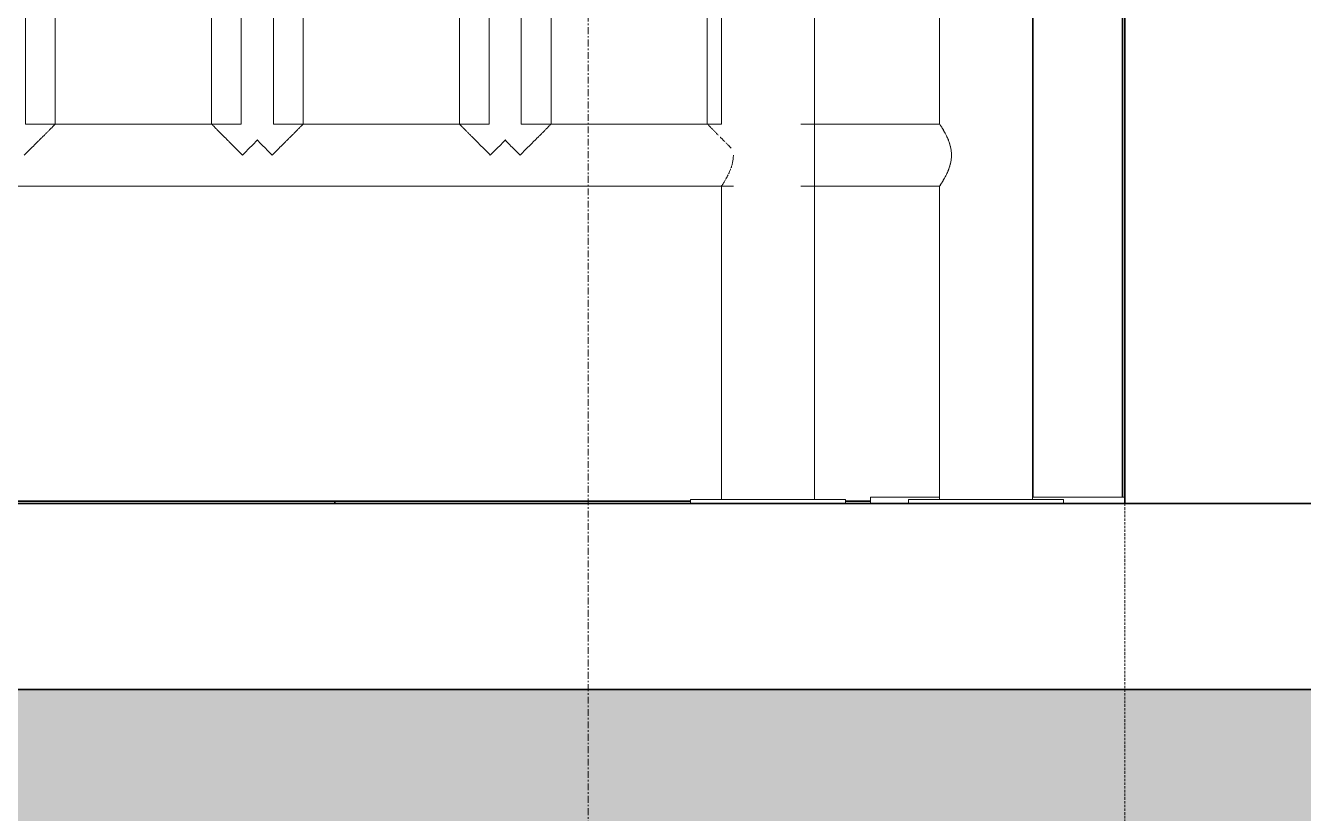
# Model space of a CAD drawing. Header units: millimetres. Extents: x -153298 to 620751, y -313239 to 250031.
# Drawn here: x 79093 to 80124, y -226695 to -226060 of the extents above; entities that cross this region are included whole.
import ezdxf

# ---------------------------------------------------------------- set-up
doc = ezdxf.new("R2010")
doc.units = ezdxf.units.MM
for name, pattern in [('Centre', [31.75, 6.35, -4.7625, 15.875, -4.7625]), ('DPA_Grid _ Level 100', [10, 5.5, -1.6, 1.3, -1.6]), ('DPA_Hidden 50', [3, 2, -1])]:
    doc.linetypes.add(name, pattern=pattern)
doc.layers.add('000 - EXISTING_CANOPY_MAIN_COLOR_1', color=7, linetype='Continuous')
for name, color, linetype, lineweight in [('A-DETL', 7, 'Continuous', 70), ('A-DETL-GENF', 7, 'Continuous', 35), ('A-DETL-THIN', 7, 'Continuous', 25), ('A-FLOR-E', 7, 'Continuous', 35), ('A-FLOR-HRAL', 7, 'Continuous', 25), ('A-FLOR-LEVL', 7, 'Continuous', 35), ('A-FLOR-LEVL-E', 7, 'Continuous', 35), ('A-GENM', 7, 'Continuous', 9), ('E-ELEC-FIXT', 7, 'Continuous', 35), ('E-LITE-EQPM', 7, 'Continuous', 35), ('I-WALL-E', 7, 'Continuous', 35), ('S-GRID', 7, 'Continuous', 0), ('WALL-E', 7, 'Continuous', 35)]:
    doc.layers.add(name, color=color, linetype=linetype, lineweight=lineweight)

# ---------------------------------------------------------------- blocks, each defined once
blk = doc.blocks.new('ACM_EARTH INSPECTION PIT - ACM_EARTH INSPECTION PIT-V167-2150-01 ENTRANCE 1 ELEVATION 4')
at = {"layer": 'E-ELEC-FIXT', "color": 7, "lineweight": 20}
for p, q in [((12477.5, 101455), (12421.6, 101455)), ((12421.6, 101455), (12477.5, 101455)), ((12421.6, 101450), (12421.6, 101455)), ((12421.6, 101450), (12421.6, 101455)), ((12627, 101455), (12552.5, 101455)), ((12552.5, 101455), (12627, 101455)), ((12421.6, 101450), (12372, 101450)), ((12372, 101450), (12682, 101450)), ((12682, 101450), (12631.9, 101450))]:
    blk.add_line(p, q, dxfattribs=at)
blk = doc.blocks.new('ACM_Handhole - ACM_Handhole-V173-2150-01 ENTRANCE 1 ELEVATION 4')
at = {"layer": 'E-LITE-EQPM', "color": 7, "lineweight": 20}
for p, q in [((12752, 101450), (12687.1, 101450)), ((12687.1, 101450), (12752, 101450)), ((12752, 101450), (12747.1, 101450)), ((12747.1, 101450), (12752, 101450))]:
    blk.add_line(p, q, dxfattribs=at)
blk = doc.blocks.new('PPL-C-AECM-1-PP19-EE-M3-0001_rvt-3-2150-01 ENTRANCE 1 ELEVATION 4')
at = {"layer": 'E-ELEC-FIXT', "color": 7, "lineweight": 20}
blk.add_blockref('ACM_EARTH INSPECTION PIT - ACM_EARTH INSPECTION PIT-V167-2150-01 ENTRANCE 1 ELEVATION 4', (0, 0), dxfattribs=at)
at = {"layer": 'E-LITE-EQPM', "color": 7, "lineweight": 20}
blk.add_blockref('ACM_Handhole - ACM_Handhole-V173-2150-01 ENTRANCE 1 ELEVATION 4', (0, 0), dxfattribs=at)
blk = doc.blocks.new('PPL-C-AECM-1-PP19-EE-M3-0001_rvt-4-2150-01 ENTRANCE 1 ELEVATION 4')
at = {"layer": 'E-ELEC-FIXT', "color": 7, "lineweight": 20}
blk.add_blockref('ACM_EARTH INSPECTION PIT - ACM_EARTH INSPECTION PIT-V167-2150-01 ENTRANCE 1 ELEVATION 4', (0, 0), dxfattribs=at)
at = {"layer": 'E-LITE-EQPM', "color": 7, "lineweight": 20}
blk.add_blockref('ACM_Handhole - ACM_Handhole-V173-2150-01 ENTRANCE 1 ELEVATION 4', (0, 0), dxfattribs=at)
blk = doc.blocks.new('Ramp - Ramp-6647670-2150-01 ENTRANCE 1 ELEVATION 4')
at = {"layer": '000 - EXISTING_CANOPY_MAIN_COLOR_1', "color": 7}
for p, q in [((12625, 101455.1), (12625, 101937.4)), ((12625, 101887.2), (12625, 101455.1))]:
    blk.add_line(p, q, dxfattribs=at)
blk = doc.blocks.new('DPA_GM_Tactile Tile Line Base - Decision Tactile-16168317-2150-01 ENTRANCE 1 ELEVATION 4')
at = {"layer": '000 - EXISTING_CANOPY_MAIN_COLOR_1', "color": 7}
for p, q in [((11989.5, 101452), (11689.5, 101452)), ((11689.5, 101452), (11989.5, 101452)), ((12276.5, 101452), (11989.5, 101452)), ((11989.5, 101452), (12276.5, 101452)), ((11989.5, 101450), (11989.5, 101452)), ((11989.5, 101450), (11989.5, 101452)), ((11989.5, 101452), (11989.5, 101450)), ((11989.5, 101450), (11989.5, 101452)), ((12421.6, 101452), (12401.5, 101452)), ((12401.5, 101452), (12421.6, 101452))]:
    blk.add_line(p, q, dxfattribs=at)
blk = doc.blocks.new('Railing - RL7_Baluster Post-V250-2150-01 ENTRANCE 1 ELEVATION 4')
at = {"layer": 'A-FLOR-HRAL', "color": 7, "lineweight": 9}
for p, q in [((12503, 102724.3), (12503, 102800)), ((12503, 102724.3), (12503, 102800)), ((12553, 102800), (12553, 101747.9)), ((12553, 101752.1), (12553, 102800)), ((12447, 102280), (12477.5, 102280)), ((12477.5, 102260), (12447, 102260))]:
    blk.add_line(p, q, dxfattribs=at)
at = {"layer": 'A-FLOR-HRAL', "color": 7, "lineweight": 9, "flags": 128}
for points in [[(12441, 102281.2), (12441.6, 102281), (12442.1, 102280.8), (12442.7, 102280.6), (12443.3, 102280.5), (12443.9, 102280.3), (12444.5, 102280.2), (12445.1, 102280.1), (12445.7, 102280.1), (12446.3, 102280), (12446.9, 102280), (12447, 102280)], [(12447, 102260), (12445.6, 102260), (12444.2, 102260.1), (12442.8, 102260.3), (12441.4, 102260.4)]]:
    blk.add_lwpolyline(points, dxfattribs=at)
blk = doc.blocks.new('Railing - RL7_Baluster Post-V251-2150-01 ENTRANCE 1 ELEVATION 4')
at = {"layer": 'A-FLOR-HRAL', "color": 7, "lineweight": 9}
for p, q in [((12553, 102700), (12553, 101647.9)), ((12553, 101652.1), (12553, 102700)), ((12447, 102430), (12477.5, 102430)), ((12477.5, 102410), (12447, 102410)), ((12447, 102180), (12477.5, 102180)), ((12477.5, 102160), (12447, 102160))]:
    blk.add_line(p, q, dxfattribs=at)
at = {"layer": 'A-FLOR-HRAL', "color": 7, "lineweight": 9, "flags": 128}
for points in [[(12441, 102431.2), (12441.6, 102431), (12442.1, 102430.8), (12442.7, 102430.6), (12443.3, 102430.5), (12443.9, 102430.3), (12444.5, 102430.2), (12445.1, 102430.1), (12445.7, 102430.1), (12446.3, 102430), (12446.9, 102430), (12447, 102430)], [(12447, 102410), (12445.6, 102410), (12444.2, 102410.1), (12442.8, 102410.3), (12441.4, 102410.4)], [(12441, 102181.2), (12441.6, 102181), (12442.1, 102180.8), (12442.7, 102180.6), (12443.3, 102180.5), (12443.9, 102180.3), (12444.5, 102180.2), (12445.1, 102180.1), (12445.7, 102180.1), (12446.3, 102180), (12446.9, 102180), (12447, 102180)], [(12447, 102160), (12445.6, 102160), (12444.2, 102160.1), (12442.8, 102160.3), (12441.4, 102160.4)]]:
    blk.add_lwpolyline(points, dxfattribs=at)
blk = doc.blocks.new('Railing - RL7_Baluster Post-V252-2150-01 ENTRANCE 1 ELEVATION 4')
at = {"layer": 'A-FLOR-HRAL', "color": 7, "lineweight": 9}
for p, q in [((12553, 102600), (12553, 101547.9)), ((12553, 101552.1), (12553, 102600)), ((12447, 102330), (12477.5, 102330)), ((12477.5, 102310), (12447, 102310)), ((12447, 102080), (12477.7, 102080)), ((12477.7, 102060), (12447, 102060))]:
    blk.add_line(p, q, dxfattribs=at)
at = {"layer": 'A-FLOR-HRAL', "color": 7, "lineweight": 9, "flags": 128}
for points in [[(12441, 102331.2), (12441.6, 102331), (12442.1, 102330.8), (12442.7, 102330.6), (12443.3, 102330.5), (12443.9, 102330.3), (12444.5, 102330.2), (12445.1, 102330.1), (12445.7, 102330.1), (12446.3, 102330), (12446.9, 102330), (12447, 102330)], [(12447, 102310), (12445.6, 102310), (12444.2, 102310.1), (12442.8, 102310.3), (12441.4, 102310.4), (12440.1, 102310.7), (12438.7, 102311), (12437.3, 102311.4), (12436, 102311.8), (12434.7, 102312.2), (12433.4, 102312.8), (12432.1, 102313.3)], [(12441, 102081.2), (12441.6, 102081), (12442.1, 102080.8), (12442.7, 102080.6), (12443.3, 102080.5), (12443.9, 102080.3), (12444.5, 102080.2), (12445.1, 102080.1), (12445.7, 102080.1), (12446.3, 102080), (12446.9, 102080), (12447, 102080)], [(12447, 102060), (12445.6, 102060), (12444.2, 102060.1), (12442.8, 102060.3), (12441.4, 102060.4), (12440.1, 102060.7), (12438.7, 102061), (12437.3, 102061.4), (12436, 102061.8), (12434.7, 102062.2), (12433.4, 102062.8), (12432.1, 102063.3)]]:
    blk.add_lwpolyline(points, dxfattribs=at)
blk = doc.blocks.new('Railing - RL7_Baluster Post-V259-2150-01 ENTRANCE 1 ELEVATION 4')
at = {"layer": 'A-FLOR-HRAL', "color": 7, "lineweight": 9}
for p, q in [((12553, 102502.1), (12553, 101455.1)), ((12553, 101455.1), (12553, 102502.1)), ((12412, 102247.1), (12412, 102314.8)), ((12432, 102314.8), (12432, 102247.1)), ((12447, 102232.1), (12477.5, 102232.1)), ((12477.5, 102212.1), (12447, 102212.1)), ((12412, 101997.1), (12412, 102064.8)), ((12432, 102064.8), (12432, 101997.1)), ((12447, 101982.1), (12477.7, 101982.1)), ((12477.6, 101962.1), (12447, 101962.1))]:
    blk.add_line(p, q, dxfattribs=at)
at = {"layer": 'A-FLOR-HRAL', "color": 7, "lineweight": 9, "flags": 128}
for points in [[(12447, 102212.1), (12445.6, 102212.1), (12444.2, 102212.2), (12442.8, 102212.3), (12441.4, 102212.5), (12440.1, 102212.8), (12438.7, 102213.1), (12437.3, 102213.4), (12436, 102213.9), (12434.7, 102214.3), (12433.4, 102214.8), (12432.1, 102215.4), (12430.9, 102216), (12429.6, 102216.7), (12428.4, 102217.4), (12427.3, 102218.2), (12426.1, 102219), (12425, 102219.9), (12423.9, 102220.8), (12422.9, 102221.7), (12421.9, 102222.7), (12421, 102223.7), (12420, 102224.8), (12419.2, 102225.9), (12418.3, 102227), (12417.6, 102228.2), (12416.8, 102229.4), (12416.2, 102230.6), (12415.5, 102231.8), (12414.9, 102233.1), (12414.4, 102234.4), (12413.9, 102235.7), (12413.5, 102237), (12413.1, 102238.4), (12412.8, 102239.8), (12412.5, 102241.1), (12412.3, 102242.5), (12412.2, 102243.9), (12412.1, 102245.3), (12412, 102246.7), (12412, 102247.1)], [(12432, 102247.1), (12432, 102246.5), (12432.1, 102245.9), (12432.1, 102245.3), (12432.2, 102244.7), (12432.3, 102244.1), (12432.5, 102243.5), (12432.6, 102242.9), (12432.8, 102242.4), (12433, 102241.8), (12433.2, 102241.2), (12433.4, 102240.7), (12433.7, 102240.2), (12434, 102239.6), (12434.3, 102239.1), (12434.6, 102238.6), (12435, 102238.1), (12435.4, 102237.7), (12435.7, 102237.2), (12436.1, 102236.7), (12436.6, 102236.3), (12437, 102235.9), (12437.5, 102235.5), (12437.9, 102235.1), (12438.4, 102234.8), (12438.9, 102234.5), (12439.4, 102234.1), (12440, 102233.9), (12440.5, 102233.6), (12441, 102233.3), (12441.6, 102233.1), (12442.1, 102232.9), (12442.7, 102232.7), (12443.3, 102232.6), (12443.9, 102232.4), (12444.5, 102232.3), (12445.1, 102232.2), (12445.7, 102232.1), (12446.3, 102232.1), (12446.9, 102232.1), (12447, 102232.1)], [(12447, 101962.1), (12445.6, 101962.1), (12444.2, 101962.2), (12442.8, 101962.3), (12441.4, 101962.5), (12440.1, 101962.8), (12438.7, 101963.1), (12437.3, 101963.4), (12436, 101963.9), (12434.7, 101964.3), (12433.4, 101964.8), (12432.1, 101965.4), (12430.9, 101966), (12429.6, 101966.7), (12428.4, 101967.4), (12427.3, 101968.2), (12426.1, 101969), (12425, 101969.9), (12423.9, 101970.8), (12422.9, 101971.7), (12421.9, 101972.7), (12421, 101973.7), (12420, 101974.8), (12419.2, 101975.9), (12418.3, 101977), (12417.6, 101978.2), (12416.8, 101979.4), (12416.2, 101980.6), (12415.5, 101981.8), (12414.9, 101983.1), (12414.4, 101984.4), (12413.9, 101985.7), (12413.5, 101987), (12413.1, 101988.4), (12412.8, 101989.8), (12412.5, 101991.1), (12412.3, 101992.5), (12412.2, 101993.9), (12412.1, 101995.3), (12412, 101996.7), (12412, 101997.1)], [(12432, 101997.1), (12432, 101996.5), (12432.1, 101995.9), (12432.1, 101995.3), (12432.2, 101994.7), (12432.3, 101994.1), (12432.5, 101993.5), (12432.6, 101992.9), (12432.8, 101992.4), (12433, 101991.8), (12433.2, 101991.2), (12433.4, 101990.7), (12433.7, 101990.2), (12434, 101989.6), (12434.3, 101989.1), (12434.6, 101988.6), (12435, 101988.1), (12435.4, 101987.7), (12435.7, 101987.2), (12436.1, 101986.7), (12436.6, 101986.3), (12437, 101985.9), (12437.5, 101985.5), (12437.9, 101985.1), (12438.4, 101984.8), (12438.9, 101984.5), (12439.4, 101984.1), (12440, 101983.9), (12440.5, 101983.6), (12441, 101983.3), (12441.6, 101983.1), (12442.1, 101982.9), (12442.7, 101982.7), (12443.3, 101982.6), (12443.9, 101982.4), (12444.5, 101982.3), (12445.1, 101982.2), (12445.7, 101982.1), (12446.3, 101982.1), (12446.9, 101982.1), (12447, 101982.1)]]:
    blk.add_lwpolyline(points, dxfattribs=at)
blk = doc.blocks.new('Railing - Railing-14391909-2150-01 ENTRANCE 1 ELEVATION 4')
at = {"layer": 'A-FLOR-HRAL', "color": 7, "lineweight": 9}
for p, q in [((12553, 102007.4), (12553, 101520)), ((12553, 101957.4), (12553, 101469.8)), ((12553, 101469.8), (12553, 101520))]:
    blk.add_line(p, q, dxfattribs=at)
at = {"color": 7}
for name in ['Railing - RL7_Baluster Post-V250-2150-01 ENTRANCE 1 ELEVATION 4', 'Railing - RL7_Baluster Post-V251-2150-01 ENTRANCE 1 ELEVATION 4', 'Railing - RL7_Baluster Post-V252-2150-01 ENTRANCE 1 ELEVATION 4', 'Railing - RL7_Baluster Post-V259-2150-01 ENTRANCE 1 ELEVATION 4']:
    blk.add_blockref(name, (0, 0), dxfattribs=at)
blk = doc.blocks.new('Railing - 2800 _L_-V328-2150-01 ENTRANCE 1 ELEVATION 4')
at = {"layer": '000 - EXISTING_CANOPY_MAIN_COLOR_1', "color": 7, "lineweight": 9}
for p, q in [((12376.5, 101453.2), (12376.5, 102625)), ((11764, 101756), (11764, 102483.5)), ((11914, 102483.5), (11914, 101756)), ((11964, 101756), (11964, 102483.5)), ((12114, 102483.5), (12114, 101756)), ((12164, 101756), (12164, 102483.5)), ((12301.5, 102483.5), (12301.5, 101756)), ((11914, 101756), (11764, 101756)), ((12114, 101756), (11964, 101756)), ((12301.5, 101756), (12164, 101756)), ((10939, 101706), (12301.5, 101706)), ((12301.5, 101706), (12301.5, 101453.2)), ((12276.5, 101453.2), (12401.5, 101453.2)), ((12301.5, 101453.2), (12276.5, 101453.2)), ((12276.5, 101453.2), (12276.5, 101450)), ((12276.5, 101450), (12276.5, 101453.2)), ((12401.5, 101453.2), (12376.5, 101453.2)), ((12401.5, 101450), (12401.5, 101453.2)), ((12401.5, 101450), (12401.5, 101453.2)), ((12276.5, 101450), (12401.5, 101450)), ((12401.5, 101450), (12276.5, 101450)), ((12376.5, 101450), (12301.5, 101450)), ((12301.5, 101450), (12376.5, 101450))]:
    blk.add_line(p, q, dxfattribs=at)
for points, knots in [([(11764, 101756), (11764, 101756), (11763.9, 101755.9), (11763.4, 101755.4), (11762.7, 101754.7), (11762, 101754), (11761.4, 101753.4), (11760.8, 101752.7), (11760.1, 101752.1), (11759.3, 101751.3), (11758.6, 101750.6), (11757.8, 101749.7), (11756.9, 101748.9), (11756.1, 101748), (11755.2, 101747.1), (11754.2, 101746.2), (11753, 101745), (11751.4, 101743.4), (11749.4, 101741.4), (11746.7, 101738.7), (11743.2, 101735.2), (11740.4, 101732.4), (11739, 101731)], [0, 0, 0, 0, 0.0625, 0.125, 0.1875, 0.21875, 0.25, 0.28125, 0.3125, 0.34375, 0.375, 0.40625, 0.4375, 0.46875, 0.5, 0.53125, 0.5625, 0.625, 0.6875, 0.75, 0.875, 1, 1, 1, 1]), ([(11964, 101756), (11964, 101756), (11963.9, 101755.9), (11963.4, 101755.4), (11962.7, 101754.7), (11962, 101754), (11961.4, 101753.4), (11960.8, 101752.7), (11960.1, 101752.1), (11959.3, 101751.3), (11958.6, 101750.6), (11957.8, 101749.7), (11956.9, 101748.9), (11956.1, 101748), (11955.2, 101747.1), (11954.2, 101746.2), (11953, 101745), (11951.4, 101743.4), (11949.4, 101741.4), (11946.7, 101738.7), (11943.2, 101735.2), (11940.4, 101732.4), (11939, 101731)], [0, 0, 0, 0, 0.0625, 0.125, 0.1875, 0.21875, 0.25, 0.28125, 0.3125, 0.34375, 0.375, 0.40625, 0.4375, 0.46875, 0.5, 0.53125, 0.5625, 0.625, 0.6875, 0.75, 0.875, 1, 1, 1, 1]), ([(12164, 101756), (12164, 101756), (12163.9, 101755.9), (12163.4, 101755.4), (12162.7, 101754.7), (12162, 101754), (12161.4, 101753.4), (12160.8, 101752.7), (12160.1, 101752.1), (12159.3, 101751.3), (12158.6, 101750.6), (12157.8, 101749.7), (12156.9, 101748.9), (12156.1, 101748), (12155.2, 101747.1), (12154.2, 101746.2), (12153, 101745), (12151.4, 101743.4), (12149.4, 101741.4), (12146.7, 101738.7), (12143.2, 101735.2), (12140.4, 101732.4), (12139, 101731)], [0, 0, 0, 0, 0.0625, 0.125, 0.1875, 0.21875, 0.25, 0.28125, 0.3125, 0.34375, 0.375, 0.40625, 0.4375, 0.46875, 0.5, 0.53125, 0.5625, 0.625, 0.6875, 0.75, 0.875, 1, 1, 1, 1]), ([(11939, 101731), (11937.6, 101732.4), (11934.8, 101735.2), (11931.3, 101738.7), (11928.6, 101741.4), (11927.3, 101742.7), (11926.7, 101743.4)], [0, 0, 0, 0, 0.125, 0.25, 0.3125, 0.375, 0.375, 0.375, 0.375]), ([(12139, 101731), (12137.6, 101732.4), (12134.8, 101735.2), (12131.3, 101738.7), (12128.6, 101741.4), (12127.3, 101742.7), (12126.7, 101743.4)], [0, 0, 0, 0, 0.125, 0.25, 0.3125, 0.375, 0.375, 0.375, 0.375]), ([(12308.9, 101719.8), (12308.8, 101719.5), (12308.5, 101718.7), (12307.9, 101717.4), (12307.5, 101716.4), (12307.2, 101715.8)], [0.2917337, 0.2917337, 0.2917337, 0.2917337, 0.3214286, 0.3571429, 0.4162293, 0.4162293, 0.4162293, 0.4162293]), ([(12310.5, 101725.3), (12310.3, 101724.4), (12310, 101723), (12309.5, 101721.5), (12309.3, 101720.8), (12309.2, 101720.6)], [0.1428571, 0.1428571, 0.1428571, 0.1428571, 0.2142857, 0.25, 0.2699859, 0.2699859, 0.2699859, 0.2699859]), ([(12303, 101708.3), (12302.8, 101708), (12302.5, 101707.5), (12302.1, 101706.8), (12301.7, 101706.2), (12301.5, 101706), (12301.5, 101706)], [0.7321429, 0.7321429, 0.7321429, 0.7321429, 0.7857143, 0.8392857, 0.8928571, 1, 1, 1, 1]), ([(12304.8, 101711.2), (12304.4, 101710.5), (12303.8, 101709.6), (12303.4, 101708.8), (12303.2, 101708.7)], [0.5851161, 0.5851161, 0.5851161, 0.5851161, 0.6785714, 0.7095486, 0.7095486, 0.7095486, 0.7095486])]:
    blk.add_open_spline(points, degree=3, knots=knots, dxfattribs=at)
for points in [[(12311.1, 101731), (12311.1, 101730), (12310.9, 101728.1), (12310.7, 101726.2), (12310.5, 101725.3)], [(12306.9, 101715.1), (12306.3, 101713.9), (12305.7, 101712.8), (12305.1, 101711.8)]]:
    blk.add_open_spline(points, degree=3, dxfattribs=at)
blk = doc.blocks.new('Railing - 2800 _L_-V329-2150-01 ENTRANCE 1 ELEVATION 4')
at = {"layer": '000 - EXISTING_CANOPY_MAIN_COLOR_1', "color": 7, "lineweight": 9}
for p, q in [((12552.5, 101453.2), (12552.5, 102625)), ((11740, 101756), (11740, 102483.5)), ((11890, 102483.5), (11890, 101756)), ((11940, 101756), (11940, 102483.5)), ((12090, 102483.5), (12090, 101756)), ((12140, 101756), (12140, 102483.5)), ((12290, 102483.5), (12290, 101756)), ((12477.5, 102483.5), (12477.5, 101756)), ((11890, 101756), (11740, 101756)), ((12090, 101756), (11940, 101756)), ((12290, 101756), (12140, 101756)), ((12477.5, 101756), (12365.5, 101756)), ((11115, 101706), (12311.3, 101706)), ((12365.5, 101706), (12477.5, 101706)), ((12477.5, 101706), (12477.5, 101453.2)), ((12452.5, 101453.2), (12577.5, 101453.2)), ((12477.5, 101453.2), (12452.5, 101453.2)), ((12452.5, 101453.2), (12452.5, 101450)), ((12452.5, 101450), (12452.5, 101453.2)), ((12577.5, 101453.2), (12552.5, 101453.2)), ((12577.5, 101450), (12577.5, 101453.2)), ((12577.5, 101450), (12577.5, 101453.2)), ((12452.5, 101450), (12577.5, 101450)), ((12577.5, 101450), (12452.5, 101450)), ((12487.8, 101450), (12477.5, 101450)), ((12477.5, 101450), (12487.8, 101450)), ((12495.1, 101450), (12488.5, 101450)), ((12488.5, 101450), (12495.1, 101450)), ((12505, 101450), (12496.3, 101450)), ((12496.3, 101450), (12505, 101450)), ((12514.7, 101450), (12505.3, 101450)), ((12505.3, 101450), (12514.7, 101450)), ((12524.5, 101450), (12515, 101450)), ((12515, 101450), (12524.5, 101450)), ((12533.8, 101450), (12524.7, 101450)), ((12524.7, 101450), (12533.8, 101450)), ((12541.5, 101450), (12534.3, 101450)), ((12534.3, 101450), (12541.5, 101450)), ((12546.6, 101450), (12541.6, 101450)), ((12541.6, 101450), (12546.6, 101450)), ((12552.5, 101450), (12547.5, 101450)), ((12547.5, 101450), (12552.5, 101450))]:
    blk.add_line(p, q, dxfattribs=at)
for points, knots in [([(11915, 101731), (11913.6, 101732.4), (11910.8, 101735.2), (11907.3, 101738.7), (11904.6, 101741.4), (11902.7, 101743.4), (11901.1, 101745), (11899.8, 101746.2), (11898.9, 101747.1), (11898, 101748), (11897.1, 101748.9), (11896.3, 101749.7), (11895.5, 101750.6), (11894.7, 101751.3), (11894, 101752.1), (11893.3, 101752.7), (11892.6, 101753.4), (11892.1, 101754), (11891.4, 101754.7), (11890.7, 101755.4), (11890.2, 101755.9), (11890, 101756), (11890, 101756)], [0, 0, 0, 0, 0.125, 0.25, 0.3125, 0.375, 0.4375, 0.46875, 0.5, 0.53125, 0.5625, 0.59375, 0.625, 0.65625, 0.6875, 0.71875, 0.75, 0.78125, 0.8125, 0.875, 0.9375, 1, 1, 1, 1]), ([(12115, 101731), (12113.6, 101732.4), (12110.8, 101735.2), (12107.3, 101738.7), (12104.6, 101741.4), (12102.7, 101743.4), (12101.1, 101745), (12099.8, 101746.2), (12098.9, 101747.1), (12098, 101748), (12097.1, 101748.9), (12096.3, 101749.7), (12095.5, 101750.6), (12094.7, 101751.3), (12094, 101752.1), (12093.3, 101752.7), (12092.6, 101753.4), (12092.1, 101754), (12091.4, 101754.7), (12090.7, 101755.4), (12090.2, 101755.9), (12090, 101756), (12090, 101756)], [0, 0, 0, 0, 0.125, 0.25, 0.3125, 0.375, 0.4375, 0.46875, 0.5, 0.53125, 0.5625, 0.59375, 0.625, 0.65625, 0.6875, 0.71875, 0.75, 0.78125, 0.8125, 0.875, 0.9375, 1, 1, 1, 1]), ([(12292.7, 101753.4), (12292.5, 101753.6), (12292.1, 101754), (12291.4, 101754.7), (12290.9, 101755.1), (12290.7, 101755.3)], [0.75, 0.75, 0.75, 0.75, 0.78125, 0.8125, 0.875, 0.875, 0.875, 0.875]), ([(12477.5, 101756), (12477.5, 101756), (12477.8, 101755.5), (12479.1, 101753.6), (12480.9, 101750.6), (12482.8, 101747), (12484.2, 101744.1), (12484.9, 101742.3), (12485.3, 101741.1), (12485.8, 101739.4), (12486.4, 101737.4), (12486.9, 101734.7), (12487.1, 101732.5), (12487.1, 101731)], [0, 0, 0, 0, 0.142857, 0.285714, 0.428571, 0.571429, 0.678571, 0.705357, 0.732143, 0.785714, 0.839286, 0.892857, 1, 1, 1, 1]), ([(12480.8, 101750.8), (12480.4, 101751.5), (12479.7, 101752.6), (12479, 101753.7), (12478.5, 101754.5), (12478.2, 101755), (12478, 101755.3), (12478, 101755.3)], [0.5862848, 0.5862848, 0.5862848, 0.5862848, 0.6785714, 0.7321429, 0.7857143, 0.8392857, 0.8571429, 0.8571429, 0.8571429, 0.8571429]), ([(12487.1, 101731), (12487.1, 101732), (12486.9, 101733.9), (12486.5, 101736.7), (12486, 101739), (12485.4, 101740.7), (12485, 101742), (12484.5, 101743.2), (12483.9, 101744.8), (12482.7, 101747.4), (12481.6, 101749.3), (12481, 101750.4)], [0, 0, 0, 0, 0.0714286, 0.1428571, 0.2142857, 0.25, 0.2857143, 0.3214286, 0.3571429, 0.4285714, 0.5714286, 0.5714286, 0.5714286, 0.5714286]), ([(11927.4, 101743.4), (11926.7, 101742.7), (11925.4, 101741.4), (11922.7, 101738.7), (11919.2, 101735.2), (11916.4, 101732.4), (11915, 101731)], [0.625, 0.625, 0.625, 0.625, 0.6875, 0.75, 0.875, 1, 1, 1, 1]), ([(12127.4, 101743.4), (12126.7, 101742.7), (12125.4, 101741.4), (12122.7, 101738.7), (12119.2, 101735.2), (12116.4, 101732.4), (12115, 101731)], [0.625, 0.625, 0.625, 0.625, 0.6875, 0.75, 0.875, 1, 1, 1, 1]), ([(12304.1, 101741.9), (12303.6, 101742.4), (12302.5, 101743.5), (12301.3, 101744.7), (12300.6, 101745.4), (12300.5, 101745.5)], [0.3300052, 0.3300052, 0.3300052, 0.3300052, 0.375, 0.4375, 0.4448402, 0.4448402, 0.4448402, 0.4448402]), ([(12309.3, 101736.7), (12308.4, 101737.6), (12307, 101739), (12305.6, 101740.4), (12305, 101741)], [0.1705062, 0.1705062, 0.1705062, 0.1705062, 0.25, 0.3007283, 0.3007283, 0.3007283, 0.3007283]), ([(12487.1, 101731), (12487.1, 101730), (12486.9, 101728.1), (12486.5, 101725.3), (12486, 101723), (12485.4, 101721.3), (12485, 101720), (12484.5, 101718.8), (12483.9, 101717.2), (12482.7, 101714.6), (12481.1, 101711.7), (12479.8, 101709.5), (12479, 101708.3), (12478.5, 101707.5), (12478.1, 101706.8), (12477.7, 101706.2), (12477.5, 101706), (12477.5, 101706)], [0, 0, 0, 0, 0.071429, 0.142857, 0.214286, 0.25, 0.285714, 0.321429, 0.357143, 0.428571, 0.571429, 0.678571, 0.732143, 0.785714, 0.839286, 0.892857, 1, 1, 1, 1]), ([(12478, 101706.7), (12478.3, 101707.1), (12479.1, 101708.4), (12480.9, 101711.4), (12482.8, 101715), (12484.2, 101717.9), (12484.9, 101719.7), (12485.3, 101720.9), (12485.8, 101722.6), (12486.4, 101724.6), (12486.9, 101727.3), (12487.1, 101729.5), (12487.1, 101731)], [0.1428571, 0.1428571, 0.1428571, 0.1428571, 0.2857143, 0.4285714, 0.5714286, 0.6785714, 0.7053571, 0.7321429, 0.7857143, 0.8392857, 0.8928571, 1, 1, 1, 1])]:
    blk.add_open_spline(points, degree=3, knots=knots, dxfattribs=at)
blk.add_open_spline([(12298.9, 101747.1), (12298.6, 101747.4), (12298, 101748), (12297.1, 101748.9), (12296.3, 101749.7), (12295.5, 101750.6), (12294.7, 101751.3), (12294, 101752.1), (12293.3, 101752.7), (12292.9, 101753.2), (12292.7, 101753.4)], degree=3, dxfattribs=at)
blk = doc.blocks.new('Railing - Railing-17921675-2150-01 ENTRANCE 1 ELEVATION 4')
at = {"color": 7}
for name in ['Railing - 2800 _L_-V328-2150-01 ENTRANCE 1 ELEVATION 4', 'Railing - 2800 _L_-V329-2150-01 ENTRANCE 1 ELEVATION 4']:
    blk.add_blockref(name, (0, 0), dxfattribs=at)

msp = doc.modelspace()

# ---------------------------------------------------------------- hatches: boundary and pattern name
at = {"layer": 'A-DETL-GENF', "lineweight": 9}
h = msp.add_hatch(dxfattribs=at)
h.set_pattern_fill('FP_13', style=0, pattern_type=2)
h.set_pattern_definition([(45, (67238.43, -327895.2), (0, 449.0128), [317.5, -317.5]), (45, (67154.24, -327811), (0, 449.0128), [317.5, -317.5]), (45, (67070.05, -327726.82), (0, 449.0128), [317.5, -317.5]), (135, (67070.05, -327670.7), (-449.0128, 3e-14), [317.5, -317.5]), (135, (67154.24, -327586.5), (-449.0128, 3e-14), [317.5, -317.5]), (135, (67238.43, -327502.3), (-449.0128, 3e-14), [317.5, -317.5])])
h.paths.add_polyline_path([(60826.1637, -228646.2825), (100801.9779, -228646.2825), (100801.9779, -226595.1981), (74524.6534, -226595.1981), (74524.6534, -226745.1981), (61790.1108, -226745.1981), (61790.1108, -226595.1981), (60826.1637, -226595.1981), (60826.1637, -227395.3646)])

# ---------------------------------------------------------------- linework, layer by layer
at = {"layer": 'A-DETL', "color": 7, "linetype": 'DPA_Hidden 50', "lineweight": 9}
msp.add_line((79979.6466, -226445.1981), (79979.6466, -227345.1981), dxfattribs=at)
at = {"layer": 'A-DETL-THIN', "color": 7}
msp.add_line((100801.9779, -226595.1981), (74524.6534, -226595.1981), dxfattribs=at)
at = {"layer": 'A-FLOR-E', "color": 7}
for p, q in [((78660.1469, -226445.1981), (86491.2815, -226445.1981)), ((80104.6466, -226445.1981), (80036.8698, -226445.1981)), ((80036.8698, -226445.1981), (80104.6466, -226445.1981)), ((80852.7718, -226595.1981), (78660.1469, -226595.1981)), ((78855.5869, -226595.1981), (79134.0852, -226595.1981)), ((79134.0852, -226595.1981), (79138.62, -226595.1981)), ((79138.62, -226595.1981), (79785.2683, -226595.1981)), ((79974.0248, -226595.1981), (80852.7718, -226595.1981))]:
    msp.add_line(p, q, dxfattribs=at)
at = {"layer": 'A-FLOR-LEVL', "color": 7, "linetype": 'Centre'}
msp.add_line((60861.2198, -226445.1981), (103364.1634, -226445.1981), dxfattribs=at)
at = {"layer": 'I-WALL-E', "color": 7}
for p, q in [((79979.6466, -226440.0706), (79979.6466, -225571.2184)), ((79979.6466, -226440.0706), (79979.6466, -225571.2184)), ((80104.6466, -226445.1981), (79984.4917, -226445.1981)), ((80104.6466, -226445.1981), (79984.4917, -226445.1981))]:
    msp.add_line(p, q, dxfattribs=at)
at = {"layer": 'S-GRID', "color": 7, "linetype": 'DPA_Grid _ Level 100'}
msp.add_line((79546.6466, -229056.5534), (79546.6466, -208295.861), dxfattribs=at)
at = {"layer": 'WALL-E', "color": 7}
for p, q in [((79979.6466, -226445.1981), (79979.6466, -225445.1981)), ((79979.6466, -225571.2184), (79979.6466, -226440.0706)), ((79979.6466, -226445.1981), (80179.6466, -226445.1981)), ((79984.4917, -226445.1981), (80104.6466, -226445.1981)), ((80104.6466, -226445.1981), (79984.4917, -226445.1981)), ((79984.4917, -226445.1981), (80104.6466, -226445.1981)), ((80404.6466, -226595.1981), (80104.6466, -226595.1981)), ((80104.6466, -226595.1981), (80404.6466, -226595.1981)), ((80852.7718, -226595.1981), (80104.6466, -226595.1981)), ((80104.6466, -226595.1981), (80852.7718, -226595.1981))]:
    msp.add_line(p, q, dxfattribs=at)

# ---------------------------------------------------------------- block references
at = {"color": 7, "lineweight": 5}
for name in ['PPL-C-AECM-1-PP19-EE-M3-0001_rvt-4-2150-01 ENTRANCE 1 ELEVATION 4', 'PPL-C-AECM-1-PP19-EE-M3-0001_rvt-3-2150-01 ENTRANCE 1 ELEVATION 4']:
    msp.add_blockref(name, (67352.626, -327895.1981), dxfattribs=at)
at = {"layer": 'A-FLOR-HRAL', "color": 7, "lineweight": 9}
msp.add_blockref('Railing - Railing-14391909-2150-01 ENTRANCE 1 ELEVATION 4', (67352.626, -327895.1981), dxfattribs=at)
at = {"layer": 'A-FLOR-HRAL', "color": 7}
msp.add_blockref('Railing - Railing-17921675-2150-01 ENTRANCE 1 ELEVATION 4', (67352.626, -327895.1981), dxfattribs=at)
at = {"layer": 'A-FLOR-LEVL-E', "color": 7}
msp.add_blockref('Ramp - Ramp-6647670-2150-01 ENTRANCE 1 ELEVATION 4', (67352.626, -327895.1981), dxfattribs=at)
at = {"layer": 'A-GENM', "color": 7}
msp.add_blockref('DPA_GM_Tactile Tile Line Base - Decision Tactile-16168317-2150-01 ENTRANCE 1 ELEVATION 4', (67352.626, -327895.1981), dxfattribs=at)

doc.saveas('drawing.dxf')
